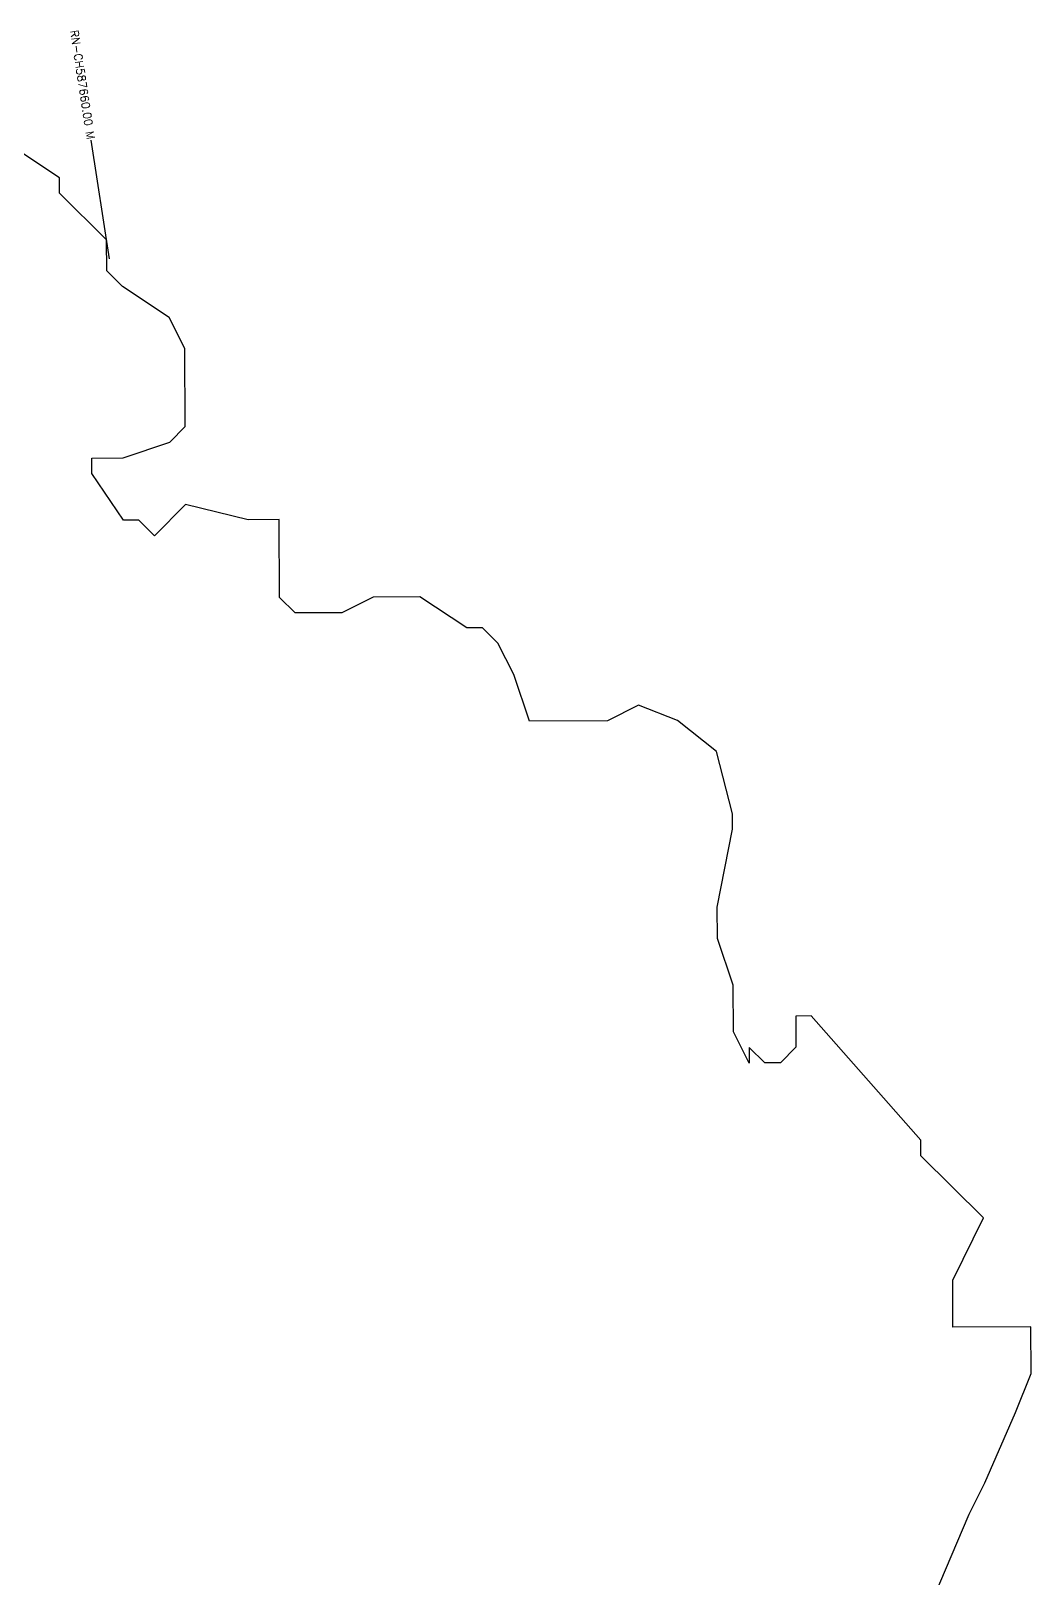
# Model space of a CAD drawing. Header units: metres. Extents: x 320296 to 325209, y 1833023 to 1837179.
# Drawn here: x 322765 to 324015, y 1834957 to 1836891 of the extents above; entities that cross this region are included whole.
import ezdxf
from ezdxf.enums import TextEntityAlignment as Align

# ---------------------------------------------------------------- set-up
doc = ezdxf.new("R2010")
doc.units = ezdxf.units.M
for name, color, linetype in [('CS', 134, 'Continuous'), ('CSMark', 6, 'Continuous'), ('VILLAGE BOUNDRY', 10, 'Continuous')]:
    doc.layers.add(name, color=color, linetype=linetype)
doc.styles.get("Standard").update_dxf_attribs({"font": 'simplex.shx'})

msp = doc.modelspace()

# ---------------------------------------------------------------- linework, layer by layer
at = {"layer": 'CS'}
msp.add_line((322862.8, 1836606.3), (322839.9, 1836754.6), dxfattribs=at)
at = {"layer": 'VILLAGE BOUNDRY'}
msp.add_lwpolyline([(323879.5, 1834900.7), (323937.4, 1835037.3), (323956.7, 1835076.3), (323995.3, 1835164.2), (324014.6, 1835212.9), (324014.3, 1835271.4), (323916.9, 1835271), (323916.7, 1835329.4), (323955.3, 1835407.5), (323877, 1835485), (323877, 1835504.6), (323740, 1835659.8), (323720.5, 1835659.7), (323720.6, 1835620.8), (323701.3, 1835601.2), (323681.8, 1835601.1), (323662.2, 1835620.5), (323662.3, 1835601), (323642.7, 1835639.9), (323642.4, 1835698.3), (323622.7, 1835756.7), (323622.5, 1835795.6), (323641.6, 1835893.1), (323641.5, 1835912.6), (323621.7, 1835990.4), (323572.8, 1836029.1), (323524.1, 1836048.4), (323485.2, 1836028.8), (323387.8, 1836028.3), (323368.1, 1836086.7), (323348.4, 1836125.6), (323328.9, 1836145), (323309.4, 1836144.9), (323250.8, 1836183.6), (323192.3, 1836183.3), (323153.5, 1836163.7), (323095.1, 1836163.5), (323075.5, 1836182.8), (323075.1, 1836280.2), (323036.1, 1836280.1), (322958.1, 1836299.3), (322919.3, 1836260.1), (322899.8, 1836279.5), (322880.3, 1836279.4), (322841.1, 1836337.7), (322841, 1836357.2), (322880, 1836357.4), (322938.3, 1836377.1), (322957.7, 1836396.6), (322957.3, 1836494), (322937.7, 1836532.9), (322879.1, 1836571.6), (322859.5, 1836591), (322859.3, 1836630), (322800.6, 1836688.1), (322800.6, 1836707.6), (322742, 1836746.3)], dxfattribs=at)

# ---------------------------------------------------------------- texts
at = {"layer": 'CSMark'}
msp.add_text('RN-CH587660.00 M', height=10, rotation=278.7558, dxfattribs=at).set_placement((322839.8, 1836755.6), align=Align.MIDDLE_RIGHT)

doc.saveas('drawing.dxf')
